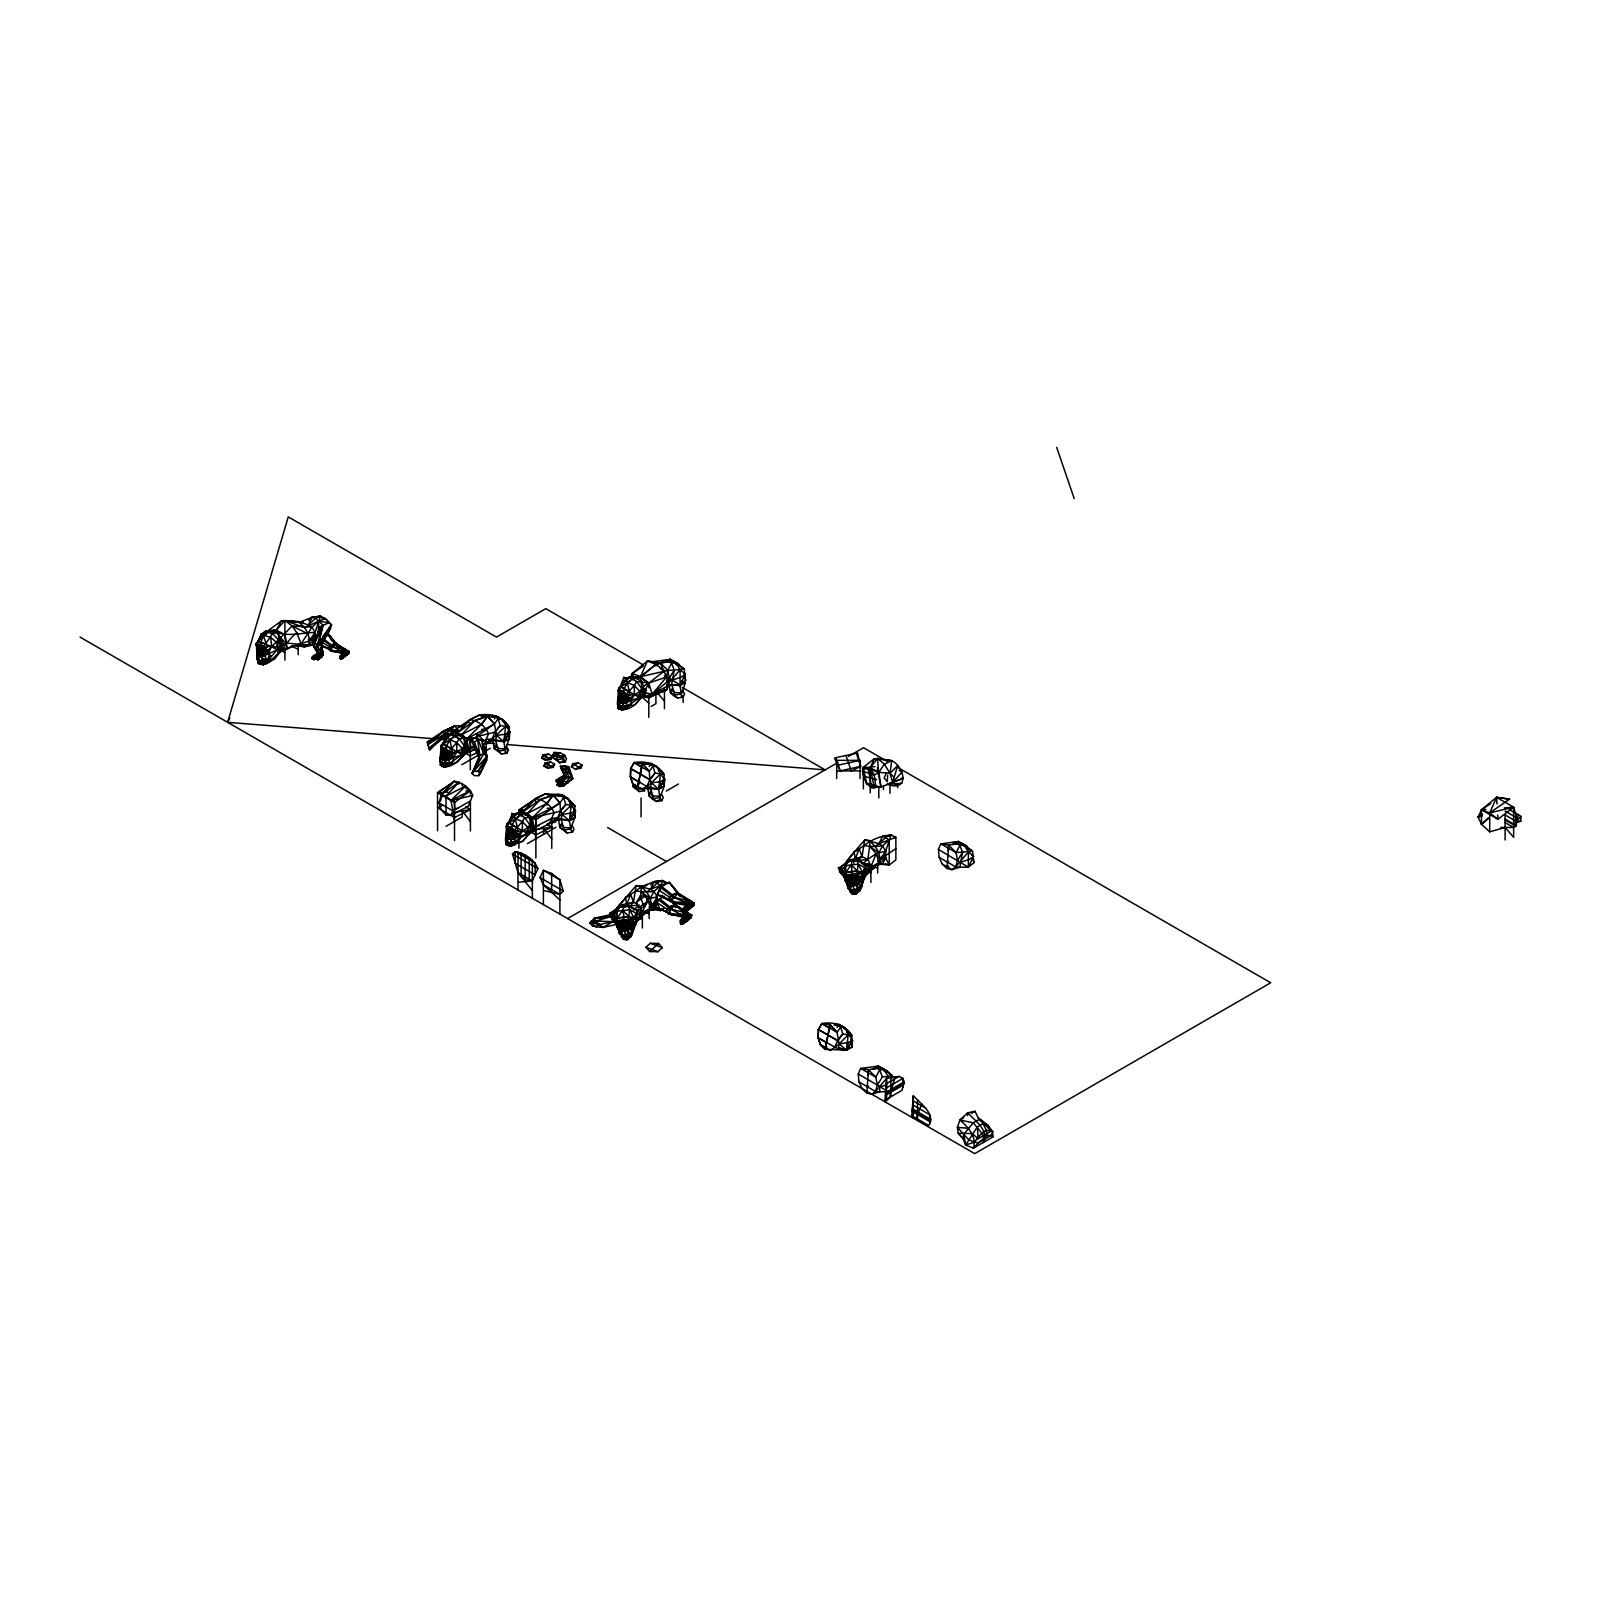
<?xml version="1.0" encoding="UTF-8"?>
<svg xmlns="http://www.w3.org/2000/svg" width="1601" height="1601" viewBox="0 0 1601 1601"><rect width="100%" height="100%" fill="white"/><g stroke="black" fill="none" stroke-linecap="round" stroke-linejoin="round"><path stroke-width="1.5" d="M499.032 717.348L487.565 716.267L481.401 724.432L466.712 738.862L465.331 753.351C459.327 759.995 450.161 770.701 440.395 764.998L440.695 761.676L448.82 766.359L454.484 759.835L467.892 750.949L468.413 747.207L464.73 745.085M525.768 815.289L522.506 812.187L511.94 814.449L506.516 827.397L507.457 834.241L512.44 842.746L533.453 829.898L533.954 826.156L530.271 824.035M567.755 799.419L564.573 796.317L553.125 795.237L546.962 803.382L532.272 817.811L532.132 832.72L535.875 834.881L551.765 827.017L546.962 824.235L557.608 817.971L571.177 805.383L574.779 805.923L574.819 817.671L570.416 829.058L564.272 829.998L559.77 827.417L558.469 819.252M637.738 679.184L655.91 664.355L668.758 661.573M886.053 1091.722L879.649 1091.782L871.805 1094.223L866.821 1093.063L862.058 1088.6L859.017 1081.936L858.216 1073.991L860.698 1068.407L868.482 1069.668L868.102 1075.112M889.335 1098.046L894.959 1077.053L886.574 1078.394L886.574 1100.387M902.944 1087.399L902.944 1078.374L899.042 1076.412L890.816 1077.713L890.816 1096.805L884.913 1101.788L886.574 1078.394M913.29 1117.718L913.29 1095.744C919.995 1103.169 936.005 1113.656 928.74 1125.503L911.749 1115.697M953.175 843.167L958.319 841.506L972.507 851.212L956.017 852.593L940.868 843.847L958.319 841.506L962.701 843.747L972.507 851.212L973.908 862.699L968.365 867.142L959.84 867.222L951.995 869.663L947.012 868.502L942.249 864.04L939.187 857.376L938.386 849.431L940.868 843.847L948.653 845.108L948.272 850.571M984.075 1137.25L984.895 1139.071L983.134 1142.574M978.231 1117.698L987.437 1124.843L992.64 1131.627L992.94 1136.93L973.348 1148.217L965.643 1145.035L963.162 1138.751L958.219 1133.208L957.418 1127.364L959.9 1120.02L967.684 1112.795L980.172 1125.223L984.075 1131.687L984.895 1139.071M348.578 652.147L346.476 650.266L344.575 651.127L340.052 657.531L343.775 652.788L349.158 651.527L348.838 653.348L340.613 659.112L343.034 657.331L341.413 656.37L340.052 657.531L349.158 651.527L336.23 643.522L328.885 634.656L325.003 636.978M672.3 901.143L675.722 905.145L691.712 915.032L687.009 917.093L680.525 923.257L680.465 920.475L682.426 918.274L691.712 915.032L691.312 917.293L687.049 921.175L681.145 924.397L683.287 921.476L682.206 924.337L681.065 923.517L687.049 921.175L688.45 916.472M660.433 889.736L660.433 887.454L669.218 882.211L678.304 893.178L694.294 903.064L689.591 905.125L683.107 911.289L683.027 908.507L687.63 904.605L694.294 903.064L693.893 905.305L683.727 912.43L687.229 905.786L685.128 902.344L673.2 897.1L660.433 887.454L657.15 894.479L674.121 903.024L688.15 905.786M903.224 778.326L887.094 784.21C909.708 792.375 905.025 767.319 891.757 760.635L874.406 758.634L862.539 767.92L863.76 777.165L866.761 783.73L871.745 787.712L881.01 787.012L903.224 778.326L902.003 777.626M572.798 778.606L569.676 773.143L569.095 767.439L565.913 769.14L565.873 776.665L557.628 783.669L559.309 786.471L565.873 776.665L560.37 766.119L564.553 775.644L560.25 779.647L560.33 781.488L556.808 781.928L555.807 780.347L565.133 774.824L556.988 784.89L557.628 783.669L563.412 784.87L572.798 778.606L564.553 775.644L560.37 766.119L565.093 765.718L569.095 767.439L572.798 778.606L563.412 786.231L559.309 786.471L556.988 784.89L560.33 782.449L560.37 777.586M453.343 735.8L453.343 731.137L469.954 719.67L479.319 715.147L487.505 716.267L494.429 723.852L470.314 740.943L469.934 738.121L459.127 738.681L456.845 742.604L456.785 751.529C454.764 758.294 445.578 764.217 440.155 757.513L441.216 745.265L447.7 737.321L451.762 734.439L460.207 735.379L470.314 740.943L470.314 769.641M570.316 803.322L574.779 805.923L567.414 797.958L563.672 797.598L560.01 802.902L551.765 808.005L532.272 817.811L524.668 817.631L522.406 821.553L522.346 830.479C520.305 837.263 511.119 843.167 505.716 836.462L506.777 824.215L517.323 813.388L521.886 813.048L532.272 817.811L560.51 811.167L565.733 804.523L563.672 797.598L557.989 794.296L544.88 794.096L535.514 798.619L518.904 810.106L518.904 814.749M642.141 696.955L648.745 697.536L652.187 694.234L648.745 682.987L636.638 681.526L634.376 685.448L634.316 694.374C632.275 701.158 623.089 707.062 617.686 700.357L618.746 688.11L629.293 677.283L640.5 676.623L648.845 683.047L666.496 677.023L669.338 678.324L667.157 689.351L664.455 691.272L654.909 693.013M440.035 761.716L440.155 757.513L452.162 758.294L452.583 755.152L441.816 748.127L441.276 752.01L454.484 759.835L449.141 763.557L444.678 764.417L440.035 761.716L440.155 757.513L444.898 753.671L444.938 750.289L440.855 747.447L441.216 745.265L453.083 737.921M509.558 832.92L510.499 829.258L506.416 826.396L506.777 824.215L518.644 816.87M621.528 696.815L622.469 693.153L618.386 690.291L618.746 688.11L630.614 680.765M630.854 935.744L625.811 938.206L621.368 936.825L630.854 935.744L627.072 939.647L623.429 939.247L620.988 934.264L630.854 935.744L636.057 921.035L640.64 914.211L640.32 909.808L633.876 909.688L630.314 906.066L619.047 905.466L616.245 910.068L618.126 909.648L619.047 905.466L636.177 885.593L642.982 886.154M846.229 865.941L844.768 864.46L847.589 859.877L864.7 839.985L879.049 843.627L882.551 845.868L885.693 851.132L880.11 859.297L878.869 864.06L889.235 865L895.86 859.917L895.86 837.323L891.117 834.922L885.693 851.132L876.207 853.613L867.842 859.317L847.009 861.798L843.227 874.206L846.429 875.927L856.875 874.746L862.179 882.231L860.357 887.054L853.893 890.436L851.672 875.787L851.712 860.538L857.155 860.638L865.961 864.5L868.863 864.2L869.163 868.603C861.038 875.127 864.16 889.115 855.594 894.058L851.952 893.638L849.891 891.237L840.285 867.422L847.009 861.798L862.038 856.655L867.842 859.317L870.904 866.021L870.904 882.391M313.036 656.87L317.578 659.812L321.561 657.231L321.621 644.122L331.527 625.01L325.283 618.546L323.122 619.227L320.54 616.145L315.117 632.375C301.869 632.875 286.599 637.198 274.111 631.414L268.628 630.234L281.476 620.888L299.247 622.409L312.075 617.286L320.54 616.145L325.283 618.546L331.527 625.01L321.101 642.902L322.842 652.247L320.2 654.289L317.999 652.588L318.119 646.844L321.781 626.892M659.632 900.723L670.619 909.068L688.39 913.471L688.35 915.112L687.069 912.41L675.122 904.625L668.418 907.147L665.916 911.409L668.718 913.891L685.568 917.773M693.573 903.825L690.972 901.503L687.129 904.525L671.279 901.903L673.2 897.1L690.972 901.503L693.553 905.446M303.209 621.968L284.878 620.528L276.313 630.154L268.087 631.735L256.28 643.242L257.281 659.852L261.804 661.293L266.086 659.792L265.406 656.23L261.283 652.968L261.403 647.464L271.67 646.184L281.076 647.965L282.977 644.763L282.737 640.58L278.434 639.219M659.412 771.702L659.392 769.281L653.888 764.818L634.136 762.636L630.674 768.62L630.434 776.965L632.755 783.81L637.258 788.372L658.751 789.133L664.135 786.191L664.095 774.424C657.631 764.017 645.983 760.475 634.176 762.596L630.694 768.52L630.414 776.865L632.815 783.89L637.338 788.412L639.86 781.248M835.022 1023.779L840.705 1027.082L844.447 1027.422L852.492 1040.39L851.892 1047.074L846.469 1050.096L839.104 1043.892L837.043 1032.365L830.159 1024.72L821.873 1023.599L818.411 1029.583L818.171 1037.928L820.492 1044.773L824.995 1049.335L846.469 1050.096L851.852 1047.154L851.812 1035.387C845.348 1025 833.721 1021.458 821.913 1023.559L818.431 1029.503L818.151 1037.828L820.553 1044.853L825.075 1049.375L826.696 1048.255M852.312 876.067L853.053 885.973L856.755 885.173L859.277 883.612L869.163 868.603C864.82 860.958 855.674 859.297 847.589 859.877L846.669 863.92M512.44 842.746L510.239 843.367L505.576 840.685L505.716 836.462L511.159 832.22L512.04 828.538M642.261 687.93L645.923 690.051L645.423 693.793L626.671 706.401L622.209 707.262L617.546 704.58L617.686 700.357L623.129 696.115L624.03 692.433M632.115 678.364L632.255 673.481L647.364 661.053L660.372 662.894L667.817 670.439L666.496 677.023L668.037 685.708L652.187 694.234L642.241 696.775L638.299 699.537M320.8 651.007L322.061 650.686L321.081 647.544C324.783 654.989 312.755 651.867 312.115 658.671L319.66 658.631L320.2 654.289L322.622 651.207L321.081 647.544L321.321 656.51M652.568 661.633L665.916 659.932L671.599 663.214L674.261 670.079L671.539 685.008L667.617 686.229M954.216 842.146L959.9 845.428L962.561 852.312L959.84 867.222L955.717 866.921L939.187 857.376M1514.866 823.114L1520.75 821.273L1520.95 816.45L1514.626 812.327M295.605 645.703L304.71 646.764L311.975 645.243L315.117 639.079L315.117 632.375L311.975 627.112C303.049 621.468 291.762 620.888 281.476 620.888L276.313 630.154L280.695 638.179L281.076 647.965L261.743 656.97L259.222 656.19L256.66 646.784L261.083 634.296L265.466 631.314L272.61 633.576L282.977 644.763C274.832 649.726 271.109 660.332 262.044 663.114L263.204 664.675C279.595 660.533 283.877 641.921 296.905 632.935L292.183 625.951L284.878 620.528L284.918 638.699M854.774 893.658L851.952 893.638L849.891 891.237L854.654 889.396L859.377 890.156L854.334 892.598L851.612 892.257M441.616 746.806L446.379 735.499L451.762 734.439L459.127 738.681L467.892 750.949L465.331 753.351L452.162 758.294L450.581 753.19L446.239 751.049L442.937 756.192L441.896 763.457L442.757 762.716M459.307 730.756L453.343 731.137L464.09 738.561L466.071 743.324L462.289 748.488L461.548 757.093L464.71 753.931L475.277 749.328M553.186 820.953L561.171 819.492L569.436 820.633L574.859 817.611L575.439 810.826L573.858 810.166L574.819 817.671L569.396 820.693L557.608 817.971L551.765 818.391L531.632 828.558L530.271 832.88L522.506 841.326L509.818 846.189L505.936 843.947L506.256 840.625L505.936 843.947L514.361 845.308L520.045 838.784L517.723 837.243L518.144 834.101L511.8 829.998L508.478 835.142L507.437 842.406L508.318 841.666M514.701 842.506L514.601 839.124L510.939 835.362L511.8 829.998L509.999 828.998L515.402 818.731L520.245 814.889L525.768 814.329L529.631 817.511L531.632 822.274L527.83 827.437L527.089 836.042L522.506 841.326L516.663 842.446L510.579 841.426M642.641 679.464L648.745 682.987C643.522 693.433 638.839 705.701 626.331 709.203L621.788 710.084L617.926 707.842L618.226 704.52L617.926 707.842L626.331 709.203L632.015 702.679L629.693 701.158L630.114 698.016L625.951 694.674L623.77 693.893L621.188 697.236L619.407 706.321L620.287 705.561M648.845 687.81L648.745 682.987L643.602 686.169L639.8 691.332L639.059 699.937L634.476 705.22L624.57 705.661M268.668 656.41L270.269 655.489L266.607 663.354L259.422 664.255L262.404 660.052L274.632 659.072L281.076 647.965L278.074 633.656L265.466 631.314L261.703 634.576L255.84 644.923L260.583 650.486M453.523 726.554L443.537 730.957L427.307 742.043L428.968 748.648L454.284 725.673L459.067 731.017C446.819 732.678 438.274 741.763 429.869 749.908L428.968 748.648L443.117 738.181L444.257 730.997L455.525 725.673M887.654 775.204L887.274 781.688L884.112 777.966L886.414 773.043M325.283 618.546L318.659 621.128L311.975 627.112L292.183 625.951L267.967 650.346L260.183 649.226L257.181 645.943L258.722 650.566L271.049 655.63L266.086 659.792M631.995 677.423L632.255 673.481L643.442 666.036M257.281 659.852L256.7 655.389L260.443 649.646L260.142 647.064L255.84 644.923L261.703 634.576L270.609 637.378L276.813 642.621L278.274 652.888L281.556 650.146L315.117 639.079L308.293 645.283L286.639 643.022L281.896 645.003L281.556 650.146L271.089 660.172L263.204 664.675L258.221 663.294L258.301 660.272M637.378 904.025L633.496 902.244L619.047 905.466L619.627 907.267L611.762 913.01L616.845 923.237L619.527 934.043L625.371 936.025L631.835 932.643L633.636 927.84L632.275 922.436L628.352 920.335L629.633 909.768L628.613 906.246L618.466 907.387L609.881 913.27L611.262 917.553L617.686 924.698M852.633 879.77L853.073 876.387L856.875 874.746L858.156 864.16L857.155 860.638L862.038 856.655L864.7 839.985L869.243 840.365M866.821 1093.063L868.482 1069.668L876.868 1068.327M957.058 843.787L948.653 845.108L947.012 868.502L948.653 867.102M618.446 929.561L614.684 919.795L618.466 907.387L630.314 906.066L633.496 902.244L636.177 885.593L650.526 889.215L654.009 891.477L657.15 896.74L657.15 903.444L660.713 910.609L664.015 908.067M913.29 1095.744L911.629 1117.218L917.533 1119.039L917.533 1099.967M967.464 1115.657L967.684 1112.795L975.049 1111.274L978.931 1119.519L992.64 1131.627L991.279 1135.389L978.531 1142.754L973.348 1148.217C977.09 1136.65 967.965 1126.984 959.9 1120.02L963.682 1117.838M665.175 883.592L662.594 880.53L654.109 881.651L641.301 886.774L641.14 891.957L647.685 899.202L650.586 908.427L634.116 922.936L650.586 908.427L657.15 896.74L662.594 880.53L667.317 882.911L650.526 889.215L646.764 892.037L635.777 891.097L625.611 897.501L616.245 910.068L620.928 905.906L621.488 902.524M666.496 684.828L680.065 684.928L685.608 680.485L684.207 668.998L674.261 670.079L669.238 678.264L667.157 689.351L648.845 697.596L640.6 695.594M864.14 876.147L875.147 867.322L875.287 865.521M492.908 740.302L494.229 748.447L498.732 751.049L504.875 750.109L509.258 738.721L509.218 726.974C502.754 716.568 491.127 713.025 479.319 715.147L469.954 719.67L461.588 728.315M638.659 781.688L630.434 776.965L646.924 786.491L658.691 789.213L664.175 786.111L664.755 779.347L663.174 778.666L664.755 779.427L658.691 789.213L659.732 797.558L661.833 800.66L656.39 801.501L652.408 799.199L649.085 795.917L647.765 787.752M482.702 741.403L486.204 739.442L492.067 739.022L503.835 741.743L509.258 738.721L509.898 731.957L501.853 719.009L498.111 718.649L492.428 715.347M622.629 937.826L627.072 939.647L630.834 936.525L625.971 939.347L626.131 934.844M857.175 891.637L855.594 894.058L850.371 891.937L855.594 894.058L859.377 890.916L854.514 893.738L854.654 889.396M634.076 927.119L631.014 936.865L635.597 924.638L637.418 910.088L628.613 906.246L637.418 910.088L640.64 914.211L635.597 924.638L634.536 922.396L640.06 918.194L647.685 899.202L657.15 896.74M862.839 879.149L862.159 886.234L859.557 891.277L864.12 879.049L865.961 864.5L865.18 870.123M311.975 645.243L295.825 645.423L304.71 646.764L308.293 645.283L309.553 640.52L317.979 634.076L318.659 627.392L328.885 622.749L318.659 621.128L304.71 627.672L284.878 620.528M261.263 649.165L261.583 646.124L261.844 647.605M625.571 934.384L629.994 933.883L628.212 930.761L617.506 927.88L614.684 919.795C621.788 915.732 630.954 916.673 638.579 918.334L630.734 929.2L621.048 931.582L617.506 927.88L616.845 923.237L611.262 917.553L611.762 913.01L615.745 918.113M643.542 788.212L644.603 790.714L639.159 791.554L632.895 786.571L633.175 784.09M669.058 684.267L670.379 692.433L673.681 695.715L677.663 698.016L683.107 697.155L684.568 694.034L682.666 690.531L685.408 682.686L682.146 680.785M847.009 861.798L848.17 861.678L847.589 859.877L855.174 859.137L859.237 848.71L862.038 856.655L848.17 861.678L840.285 867.422L839.805 871.945L846.229 879.089M321.381 644.242L322.061 650.686L321.101 642.902L330.807 627.992L321.621 644.122L314.496 643.402L313.316 641.801L313.276 645.643L314.637 644.843L312.855 644.663L316.958 651.987L320.2 654.289L314.416 658.812L312.115 658.671L316.758 657.09L316.758 658.351L314.016 659.612L312.115 658.671L312.735 656.45L315.837 656.21L318.819 653.668L312.855 644.663L319.139 630.314L323.062 625.251L315.597 618.246L312.075 617.286L308.773 620.488M626.671 706.401L626.571 703.019L622.909 699.257L623.77 693.893L618.386 690.291L625.231 680.165L627.372 682.646L634.376 685.448L639.8 691.332L630.114 698.016L621.188 697.236L618.486 691.292L623.85 677.303L627.532 679.424M344.195 653.728L330.566 650.606L328.285 648.605L330.326 645.143L335.75 643.102L348.838 653.348L340.112 658.191C339.372 653.948 345.556 652.868 348.838 653.348L341.473 659.052L340.553 658.391L345.396 656.49L346.516 652.688M669.238 678.264L680.065 684.928L680.105 669.738L675.682 662.554L670.019 659.272L660.773 662.294M682.206 924.337L691.312 917.293L681.145 924.397L683.287 921.476L684.287 923.037L680.765 921.295L691.312 917.293L680.525 923.257L680.465 920.475L687.009 917.093L691.312 917.293L682.206 924.337L683.707 918.494M686.249 911.449L685.868 909.508L683.727 912.43L686.869 911.069L683.347 909.328L694.294 903.064L690.932 903.124L693.893 905.305L683.107 911.289L683.027 908.507L689.591 905.125L693.893 905.305L684.768 912.37L683.627 911.549L689.631 909.208L691.032 904.485M938.386 849.431L968.365 867.142L968.405 851.952L963.982 844.768L959.9 845.428L956.017 852.593L957.538 860.477L955.717 866.921L951.995 869.663L942.249 864.04M625.631 934.023L625.371 936.025L623.79 921.656L624.07 923.997M853.993 889.636L850.751 890.376L848.05 888.455L845.368 877.628L841.526 870.244L845.548 865.601L858.156 864.16L864.8 867.602L860.818 876.848L861.038 880.57L849.591 885.973L849.671 889.295M885.033 1100.127L902.023 1090.321L904.145 1081.836L902.944 1078.374L885.873 1088.24M636.398 917.613L637.418 910.088L635.997 917.793L638.579 918.334M981.593 1120.46L978.931 1119.519L973.228 1122.801L963.742 1134.369L963.162 1138.751L958.219 1133.208L972.207 1133.628L978.171 1138.711L991.539 1130.986L987.437 1124.843L982.994 1123.602L977.35 1126.864L965.643 1145.035L974.309 1142.193L981.733 1133.048L986.396 1130.346L991.539 1130.986M874.066 759.274L877.568 758.414L891.757 760.635L889.996 773.383L892.678 782.469L889.996 783.309L889.996 793.235M640.22 898.421L641.14 891.957L650.326 898.401L651.587 904.885L650.326 909.648L646.764 911.129L654.009 909.628L660.713 910.609L654.589 908.387M266.667 633.796L263.425 635.657L267.127 646.644L265.726 648.625L260.443 649.646L261.683 646.764M259.922 660.212L259.102 660.973L258.862 653.128L261.623 648.965L260.443 649.646L260.783 647.284L255.84 644.923L267.967 650.346L268.188 653.868L256.7 655.389L261.743 656.97L263.905 660.392M820.492 1044.773L830.239 1050.436L834.661 1047.454L837.563 1040.63L842.766 1033.986L840.705 1027.082L837.043 1032.365L830.159 1024.7L828.958 1030.444M464.09 738.561L465.331 753.351L456.785 751.529L450.581 753.19C443.457 755.312 446.159 749.328 440.855 747.447L447.7 737.321L449.841 739.782L456.845 742.604L462.289 748.488L450.601 755.592L446.939 755.492L441.276 752.01L442.897 743.504L461.668 754.571M532.132 832.72L534.254 828.257L532.272 817.811L527.389 813.388L522.506 812.187L535.514 798.619C543.479 799.659 551.284 805.143 554.046 812.828L549.523 823.835L530.271 832.88L527.089 836.042L530.892 832.3L531.632 828.558L530.892 832.3L522.346 830.479L516.142 832.14C509.018 834.261 511.72 828.277 506.416 826.396L513.261 816.27L515.402 818.731L522.406 821.553L527.83 827.437L518.144 834.101L509.218 833.341L507.377 827.077L516.142 832.14L517.723 837.243L530.892 832.3L533.453 829.898L524.668 817.631L517.323 813.388L511.94 814.449L512.14 817.591L511.88 813.408L515.562 815.529M622.469 693.153L622.429 695.735L624.95 695.955L634.316 694.374L642.862 696.195L645.423 693.793L636.638 681.526L629.293 677.283L623.91 678.344L633.856 676.943L641.601 681.426L643.602 686.169L642.862 696.195L639.059 699.937L642.241 696.775L648.745 697.536M621.148 934.884L621.048 931.582L632.515 926.179L633.836 917.633L636.257 913.19L629.633 909.768L617.025 911.209L613.003 915.832L616.845 923.237L614.504 921.075L611.762 913.01M864.12 879.049L867.102 872.745C859.277 871.284 850.351 869.963 843.227 874.206L846.028 882.271L854.394 880.07L861.038 880.57L862.359 872.025L858.156 864.16M624.27 926.118L623.169 906.126L633.496 902.244L630.694 894.299L626.631 904.745L621.348 906.726M444.938 750.289L446.239 751.049L445.378 756.412L449.04 760.175L449.141 763.557M316.758 646.924L323.062 625.251L314.496 643.402L313.896 647.064L317.999 652.588L320.94 652.928L318.119 646.844L313.896 647.064L321.501 644.903M261.804 661.293L262.704 651.827L267.967 650.346M444.678 764.417L446.939 755.492L452.162 758.294M510.239 843.367L512.5 834.461L506.837 830.959L508.658 832.34L508.478 835.142L510.939 835.362L509.218 833.341L509.218 835.862L505.716 836.462L505.576 840.685M622.209 707.262L624.47 698.356L618.807 694.874L618.486 691.292L620.388 691.672L622.169 695.154L630.114 698.016M446.319 734.459L446.379 735.499L456.345 734.099L469.954 719.67C477.939 720.71 485.723 726.194 488.505 733.878L483.962 744.885L492.067 739.022L494.969 732.197L500.172 725.553L498.111 718.649L494.449 723.952L496.55 735.419L495.61 740.523L498.732 751.049L501.533 754.031L506.957 753.19L508.418 750.048L506.516 746.546L504.875 750.109L506.957 753.19L504.975 752.05M622.209 935.965L621.428 926.399L616.265 924.257L617.786 922.776L629.873 921.396L633.836 917.633L636.057 921.035M630.674 768.62L649.846 779.587L651.427 782.869L650.486 787.992L653.588 798.519L656.39 801.501L659.832 799.499L661.833 800.66L663.294 797.518L661.373 794.016L664.135 786.191L663.635 782.449M850.751 890.376L849.971 880.79L844.788 878.669L846.329 877.168L858.416 875.787L860.818 876.848L855.594 880.15L858.536 888.275M839.164 1043.832L837.563 1040.55L842.766 1033.926L848.21 1034.846L846.429 1050.176L839.604 1048.135L846.429 1050.176L852.492 1040.31L850.911 1039.709L851.892 1047.074L850.891 1039.689L852.492 1040.31L846.429 1050.176L838.204 1048.955L839.104 1043.892L848.21 1034.846L851.812 1035.387L844.447 1027.422M322.842 654.769L322.842 652.247L320.84 651.567L321.501 650.166L323.222 654.629L318.439 657.511L317.578 659.812L320.2 654.289L320.2 656.77M865.961 864.5L864.52 872.185L867.102 872.745M637.338 788.392L641.701 766.979L634.136 762.636M838.204 1048.955L818.151 1037.828L826.396 1042.651L824.995 1049.335L829.438 1027.942L821.873 1023.599M257.381 648.425L261.283 652.968L258.541 652.107L260.142 647.064M650.326 904.025L657.15 903.444L654.009 909.628L650.326 909.648L649.145 906.726M637.278 788.352L642.441 763.737L650.146 764.457L649.326 766.499M825.135 1049.295L830.159 1024.72M342.354 656.75L340.613 659.112L348.838 653.348L340.052 657.531M686.289 906.526L684.768 912.37L693.893 905.305L683.347 909.328L690.972 901.503M440.695 761.676L440.395 764.998L444.278 767.219L447.68 766.219L441.656 766.499L445.018 762.456L447.58 765.658L456.945 762.376L464.71 753.931M512.8 844.387L510.579 845.668L510.579 844.247L507.217 845.448L507.457 844.387C509.298 839.725 517.003 846.509 509.818 846.189L505.936 843.947M617.926 707.842L621.788 710.084L622.549 708.162L619.187 709.343L622.549 705.321M342.694 654.329L341.473 659.052L342.714 656.97M447.58 765.658L444.278 767.219L440.395 764.998L445.018 766.719M516.663 842.446L509.818 846.189L508.798 844.528L507.217 845.448M628.653 706.341L621.788 710.084L620.768 708.422L619.187 709.343M686.309 909.788L686.529 909.648M629.633 909.768L633.836 917.633L632.275 922.436L617.506 927.88L617.025 911.209M853.053 885.973L849.591 885.973L846.028 882.271L845.548 865.601M318.659 627.392L319.139 630.314L314.496 643.402L318.519 644.362L323.062 625.251M557.989 794.296L561.751 794.656L567.414 797.958L571.177 805.383L569.436 820.633L575.439 810.826L571.237 813.088L562.071 814.409L561.171 819.492L564.272 829.998L567.074 832.98L572.518 832.14L573.979 829.018L572.057 825.516L570.416 829.058L572.518 832.14M656.73 766.459L660.493 773.883L658.751 789.133L651.387 782.909L649.826 779.667L649.306 771.402L652.968 766.119L656.73 766.459L664.095 774.424L655.029 773.023L649.826 779.667L646.924 786.491L642.501 789.473L632.755 783.81M846.469 1050.096L848.29 1042.471M348.838 653.348L343.034 657.331L340.313 656.59L349.158 651.527L344.575 651.127L336.23 643.522L332.107 646.704L330.566 650.606L342.194 652.988L345.416 649.406L332.107 646.704L321.781 638.899M687.289 900.122L679.685 894.859L689.651 900.442L687.75 900.743L687.99 902.164L688.69 900.603M685.028 915.732L683.927 913.07L687.069 912.41L682.546 914.331L683.087 916.833L679.404 914.711M685.568 913.451L686.709 913.31L684.147 912.89L675.722 905.145L670.619 909.068L668.718 913.891L682.206 915.572L684.648 917.753L682.206 915.572L671.539 915.012L669.618 913.31M450.782 815.349L452.903 810.886L450.922 800.46L446.039 796.017L441.156 794.816L458.967 782.189L458.967 784.03L454.164 781.268L441.156 794.816L439.174 802.962L441.296 809.866L446.039 815.069L450.782 815.349L468.152 806.484L472.695 795.457C469.914 787.772 462.129 782.309 454.164 781.268L437.553 792.735L437.553 830.799M571.237 813.088L569.396 820.693L570.556 827.817L564.533 827.517L560.05 824.915M624.55 921.996L625.851 925.658L632.515 926.179L629.873 921.396L623.93 924.497L622.749 922.196L615.845 920.575L622.529 910.249L631.214 918.834L624.55 921.996L623.93 924.497L617.786 922.776L615.144 920.155M660.553 781.608L658.691 789.213L664.755 779.347L660.553 781.608L651.387 782.909L646.924 786.491M1500.837 827.437L1513.645 827.537L1516.367 825.616L1516.747 817.811L1513.645 807.184L1496.575 797.318L1481.465 809.746L1478.123 817.05L1481.465 824.275L1489.71 831.84L1505.1 827.477L1513.645 837.263L1513.645 807.184L1504.28 807.925M342.654 658.311L343.895 653.828M684.768 912.37L687.79 905.886M683.667 923.417L685.208 917.873M317.498 636.798L319.139 630.314L317.979 634.076M322.842 652.247L321.561 657.231L316.938 659.052L323.222 654.629L321.021 653.588M617.546 704.58L617.686 700.357L629.693 701.158L642.862 696.195L640.5 676.623L647.364 661.053L660.372 662.894L666.496 677.023L652.187 694.234L643.602 692.453L642.481 694.254L639.019 694.894L642.521 689.09L645.923 690.051L642.241 688.17M341.293 657.591L344.575 651.127L330.566 650.606L332.107 649.706L332.848 651.507L341.473 651.967L345.596 654.689M684.568 910.569L685.008 906.286L686.929 908.167M681.986 922.536L682.987 918.814L688.39 913.471M494.469 719.029L495.269 717.008L487.565 716.267L481.401 724.432L460.207 735.379L454.704 735.94L449.841 739.782L452.363 751.69L448.44 751.81L440.855 747.447L444.638 752.29L442.937 756.192L445.378 756.412L440.975 748.447L452.583 755.152M514.341 820.933L515.402 818.731L517.924 830.639L513.981 830.779L506.416 826.396L510.199 831.259L508.658 832.34M620.388 691.672L620.908 693.693L618.386 690.291L628.112 696.035L629.693 701.158L624.47 698.356L629.693 701.158M877.108 760.115L877.568 758.414L884.372 764.137L889.996 773.383L894.199 777.286M343.274 654.089L342.534 656.85L341.413 656.37L344.575 651.127M623.249 695.274L623.73 693.513M687.029 906.226L686.029 909.848L684.708 909.048L683.027 910.469M684.448 918.194L683.467 921.816L682.126 921.015L680.445 922.456M871.805 1094.223L875.527 1091.482L877.348 1085.038L882.371 1076.853L879.709 1069.968L874.026 1066.686L860.698 1068.407L875.827 1077.153L877.348 1085.038L886.093 1090.521M1520.75 821.273L1516.627 820.973L1518.448 814.529M272.61 633.576L263.204 647.244L259.382 646.524L263.425 635.657L262.664 637.978M434.291 738.761L227.622 722.311L288.26 516.903L496.49 637.098L545.801 608.64L643.222 664.895M622.689 912.63L622.529 910.249M623.129 917.413L623.529 920.115M624.15 923.777L623.65 922.096M624.23 924.938L624.51 931.582M619.527 934.043L619.307 930.501L624.25 927.459M625.811 938.206L625.951 936.825M623.089 937.866L623.429 939.247L626.091 938.926M626.932 937.506L627.072 939.647L628.653 937.225M627.952 936.665L627.072 939.647L623.429 939.247L628.773 938.626L625.971 939.347M852.332 860.337L851.932 861.678L851.712 860.538M851.212 867.022L851.052 864.66L844.367 874.987L846.329 877.168L851.652 878.769L860.818 876.848M851.652 871.825L851.832 873.426M851.572 874.266L851.932 873.085M864.6 875.447L862.359 872.025L852.452 878.909L851.292 876.588L846.429 875.927L851.672 875.787L852.052 874.526M850.851 876.988L846.329 877.168L852.673 878.189M848.05 888.455L847.85 884.913L852.773 881.851M854.334 892.598L854.474 891.217M854.514 893.738L857.295 893.038L851.952 893.638L855.594 894.058L855.995 892.698M480.1 770.922L478.699 775.644L474.516 775.685L472.055 773.523L479.92 755.312L476.698 733.838L483.562 740.402L469.894 737.26L470.674 747.747L476.378 748.227M320.06 658.031L317.578 659.812L318.439 657.511L320.06 658.031L322.622 651.207L321.501 650.166M446.099 752.21L444.898 752.89L446.299 750.269M511.64 831.159L510.459 831.84L511.139 829.618L509.999 828.998L512.04 827.817M623.61 695.054L622.429 695.735L623.109 693.533L621.968 692.893L627.372 682.646L632.215 678.804L637.738 678.224M258.922 661.053L258.221 663.294L263.204 664.675L265.266 663.054L262.404 660.052M444.898 752.89L445.598 750.669L444.438 750.048L449.841 739.782L448.78 741.963M510.459 831.84L511.159 829.638M622.429 695.735L623.129 693.533M440.435 801.02L442.556 794.716M261.603 638.219L261.243 633.816M259.222 656.19L260.142 653.548L262.204 654.189M260.923 651.327L261.784 648.865M863.079 876.788L868.603 872.585L876.207 853.613L869.663 846.349L864.3 845.488L854.154 851.912L844.768 864.46L847.89 861.698M472.055 773.523L479.92 755.312L474.356 742.384L469.894 737.26L479.5 759.174L472.055 773.523L475.157 770.101M916.052 1118.579L921.676 1104.09M619.627 702.239L621.188 697.236L622.909 699.257L620.448 699.057L622.169 695.154L619.347 690.972M837.063 1027.462L837.863 1025.42L834.061 1025.06L841.626 1025.781L844.788 1028.883M342.534 657.711L345.636 655.369M557.608 817.971L560.51 811.167L560.01 802.902L553.125 795.237L544.88 794.096M456.845 742.604L448.44 751.81L444.438 750.048L446.499 748.868M522.406 821.553L513.981 830.779L509.999 828.998M624.03 691.712L621.968 692.893L625.951 694.674L634.376 685.448M619.087 693.233L620.388 695.995L619.427 698.136L624.41 706.641M260.443 649.646L261.403 647.464M259.882 654.269L259.342 651.207L268.188 653.868L271.67 646.184L270.609 637.378M518.004 882.311L532.353 880.87L537.896 868.643C534.274 859.457 524.788 853.233 515.262 851.632L512.46 853.953L518.004 872.585L532.353 890.596M870.224 792.895L870.224 767.86L874.406 758.634M260.403 637.458L261.703 634.576M630.594 677.123L632.255 673.481L640.5 676.623L640.6 678.284M559.89 899.962L543.399 884.853L540.057 877.608L543.399 870.304L551.645 873.466L559.89 879.81L563.232 890.997L559.89 894.359L543.399 890.456M491.207 740.122L489.746 743.244L484.303 744.105M495.87 744.905L494.229 748.447L501.533 754.031M541.498 758.013L542.959 754.872L548.403 754.031L552.385 756.332L550.924 759.474L545.481 760.315L541.498 758.013L548.403 754.031M543.74 765.938L545.181 762.816L550.624 761.976L554.606 764.257L553.145 767.399L547.702 768.24L543.74 765.938L550.624 761.976M564.633 755.312L563.112 757.633L557.108 757.333L564.633 755.312L562.992 758.874L556.848 759.815L552.345 757.213L554.126 752.43L560.13 752.73L564.633 755.312L566.534 758.814L565.073 761.956L559.65 762.796L552.345 757.213L554.126 752.43L563.112 757.633L565.073 761.956L563.092 760.815L559.65 762.796L556.848 759.815L557.108 757.333L552.605 754.731L560.13 752.73L556.027 753.351M571.337 766.819L572.778 763.677L578.221 762.836L582.204 765.138L580.743 768.28L575.319 769.12L571.337 766.819L578.221 762.836M556.748 819.072L555.287 822.214L549.863 823.054M561.431 823.855L559.77 827.417L567.074 832.98M672.02 688.87L670.379 692.433L677.663 698.016M480.38 773.423L486.724 759.995L487.144 756.132L481.841 740.883L483.742 753.791L473.756 771.322L477.919 771.262L480.38 773.423L478.699 775.644L486.724 759.995L477.919 771.262L487.144 756.132L484.042 749.668M864.3 845.488C871.444 839.624 880.71 835.682 890.016 835.562L891.117 834.922L882.651 836.042L879.049 843.627L875.287 846.449L869.663 846.349L867.842 859.317L862.399 864.1L858.856 860.457M680.065 684.928L685.308 674.081L680.105 669.738L667.417 684.708M968.365 867.142L973.608 856.295L968.405 851.952L955.717 866.921M341.473 659.052L344.035 655.289L341.653 654.149L343.214 655.65M683.107 911.289L684.708 909.048L686.709 910.229L687.95 907.707L685.548 906.846M680.525 923.257L682.126 921.015L684.127 922.196L685.368 919.694L682.426 918.274L680.465 920.475M610.521 914.691L594.371 918.174L589.808 922.896L592.43 925.838L595.612 921.095L610.982 916.552L612.923 917.913M627.732 933.123L631.835 932.643L630.734 929.2L626.191 927.239L622.289 927.679L622.749 922.196M227.622 722.311L229.864 717.908M885.693 851.132L885.693 857.856L882.551 864.02L877.708 865.02M314.416 658.812L312.395 657.13L315.597 654.869L316.758 658.351L314.016 659.612L318.579 652.528L321.321 654.169M298.186 654.749L298.186 644.463L301.108 643.882L311.975 627.112M650.827 884.853L654.109 881.651L660.713 885.493L654.009 891.477L650.326 898.401L646.764 892.037L641.301 886.774L635.777 891.097M893.698 837.983L895.86 837.323L889.235 839.885L882.551 845.868L878.869 852.813L880.11 859.297L878.869 864.06L885.693 857.856L889.235 865L885.153 863.539M340.112 658.191L343.374 652.708L341.753 650.947L332.107 646.704L331.467 648.285L320.7 641.221M685.508 907.547L687.129 904.525L685.608 907.007L687.63 904.605L689.591 905.125M648.845 697.596L667.157 689.351L652.187 694.234L667.537 681.526L669.338 678.324L667.717 670.379L671.599 663.214L675.682 662.554L684.207 668.998L681.246 667.277M314.016 659.612L318.819 653.668L313.596 644.242M668.478 899.442L670.999 895.159L677.703 892.658L680.185 896.76M636.538 902.143L640.14 896.12L645.783 895.699L647.845 901.323L644.242 907.347L638.579 907.747L636.538 902.143L645.783 895.699M957.538 860.477L962.561 852.312M562.111 814.369L560.53 811.067L565.713 804.442L571.177 805.383L575.439 810.927L569.396 820.693L562.071 814.409L560.51 811.167M620.468 924.437L617.786 922.776L620.468 924.437L627.912 923.577L629.873 921.396L627.912 923.577L616.265 924.257M857.536 876.227L856.455 877.988L858.416 875.787L857.856 877.168L854.414 877.568M556.808 781.928L559.429 779.787L559.089 778.326L560.25 779.647L555.807 780.347L556.808 781.928L559.089 778.326L564.553 775.644M315.597 656.03L315.597 654.869L323.222 654.629L321.561 657.231L317.999 658.431L316.618 657.391L316.618 658.571M878.829 776.385L877.568 758.414L870.224 767.86L874.306 787.732L866.761 783.73L862.419 771.042L865.1 766.979L878.829 772.282L889.996 773.383L897.661 765.558L892.678 782.469L902.023 772.002L899.122 770.341M318.519 644.362L330.807 625.311M685.608 907.007L688.63 902.564L694.294 903.064M684.047 917.493L686.049 914.531L691.712 915.032L680.765 921.295L682.987 918.814M862.419 771.042L874.266 775.004L878.829 772.282L884.372 764.137L891.757 760.635M315.117 632.375L309.553 640.52L308.293 639.66M843.687 874.566L845.368 877.628L839.805 871.945L838.404 867.682L840.285 867.422L843.027 875.487L845.368 877.628L846.028 882.271L856.755 885.173L857.155 889.636M615.144 911.009L620.928 903.785L620.928 905.906L612.843 914.191L620.087 904.225L614.884 911.269M593.11 924.878L596.433 926.859L603.097 927.419L616.845 924.337L613.003 921.616L597.793 924.938L596.433 926.859L592.43 925.838M525.768 814.329L546.962 803.382L553.065 795.197L560.83 795.957M559.75 784.93L563.412 786.231L571.517 774.924L569.676 773.143L567.895 766.099M830.058 1024.74L821.913 1023.559L837.043 1032.365M260.483 664.195L262.944 663.154L263.204 664.675M317.218 644.062L320.08 640.24M322.942 636.438L331.527 625.01M684.147 912.89L686.049 914.531L684.548 916.492L670.619 909.068L669.838 911.029L656.53 902.284M342.394 657.231L341.413 656.37L343.374 652.708M612.843 914.191L620.928 903.785M476.898 736.54L494.969 732.197L500.172 725.493L509.218 726.974L501.853 719.009M649.846 779.587L655.029 772.963M281.896 645.003L276.833 646.764L279.194 640L282.737 640.58L279.234 639.74M264.285 650.006L265.726 648.625L257.181 645.943L259.042 648.365L264.285 650.006L265.726 648.625L268.188 653.868M567.374 769.441L565.093 765.718L561.171 768.32L561.891 770.321L566.094 770.942L569.095 767.439M473.756 771.322L487.144 756.132L483.742 753.791L478.039 739.382L474.356 742.384L474.476 746.887L479.92 755.312L483.742 753.791M864.44 875.907L879.129 862.819L876.207 853.613L880.11 859.297L885.693 857.856M340.313 656.59L343.775 652.788L345.356 653.208M446.039 815.069L446.039 796.017L458.967 782.189M527.389 813.388L540.317 799.559L553.065 795.197L559.97 802.821L535.875 819.892L535.875 857.976M257.341 653.688L258.842 650.586M478.259 751.99L470.314 755.932L466.571 753.771L468.693 749.308L466.712 738.862L461.828 734.439L456.945 733.218L458.526 731.557L453.343 731.137M325.663 635.257L328.885 631.875M859.017 1081.936L875.527 1091.482L888.215 1076.492L892.337 1075.772L887.194 1070.989L878.128 1066.046L874.026 1066.686M1516.627 820.973L1520.95 816.45M441.156 794.816L454.164 781.268M535.514 798.619L522.506 812.187L540.317 799.559L553.125 795.237L544.82 794.136L535.514 798.619L535.514 802.121M992.94 1136.93L991.279 1135.389L987.097 1135.509L978.531 1142.754L974.309 1142.193L968.705 1139.732L957.418 1127.364L968.105 1128.245M492.067 739.022L505.616 726.434L503.835 741.743L504.995 748.868L498.992 748.568L494.489 745.966M651.387 782.909L660.493 773.883L664.755 779.427M472.695 795.457L450.922 800.46L465.591 786.031L465.591 787.872L470.414 790.654L470.414 794.136M622.289 927.679L623.89 926.118L626.191 927.239L625.851 925.658M851.292 876.588L850.831 882.071L859.077 878.329L854.934 878.809M1481.405 813.848L1478.123 817.05L1482.606 815.79M1490.791 803.542L1481.465 809.746L1481.465 824.275L1488.55 817.611M647.685 899.202L651.587 904.885L664.015 896.14M317.578 659.812L323.222 654.629M650.326 909.648L657.15 903.444M645.843 947.292L650.286 943.269L658.551 943.469L662.374 947.712L657.931 951.734L649.666 951.534L645.843 947.292L657.931 951.734M649.666 951.534L658.551 943.469M344.675 651.027L346.476 650.266L341.753 650.947L343.455 653.728L342.194 652.988L343.475 651.967M689.651 900.442L685.128 902.344L687.229 905.786L684.788 903.584L674.121 903.024L660.433 895.9M633.876 909.688L639.299 904.905M458.987 726.214L463.63 726.274L454.284 725.673L451.882 729.416L427.687 744.725L443.537 730.957L447.86 730.336M315.117 635.717L309.553 640.52L308.293 634.036L304.71 627.672L299.247 622.409M651.587 904.885L657.15 900.102M885.693 854.494L880.11 859.297L895.86 848.63M645.243 886.334L647.384 884.512M427.687 744.725L444.257 730.997L453.263 726.734M1481.946 813.888L1478.123 817.05L1482.366 814.449M850.911 887.514L849.511 888.675L851.152 892.217M660.473 662.954L655.91 664.355L640.6 676.683L667.817 670.439M689.931 907.827L689.631 909.208M687.349 919.795L687.049 921.175M834.661 1047.454L839.104 1043.892L848.29 1042.571L852.492 1040.31M1481.465 824.275L1488.93 818.311M687.269 903.604L685.128 904.085M428.968 748.648L442.396 738.141L438.714 740.723M648.845 683.047L664.455 670.919L655.91 664.355L647.364 661.053M659.112 890.316L672.42 899.062L678.304 893.178L688.63 902.564L671.279 901.903L673.2 900.803L674.121 903.024M465.811 790.934L470.414 790.654L454.524 802.541L454.524 840.605M557.628 783.669L568.955 776.925L566.094 770.942L561.471 768.42L565.913 769.14M456.945 733.218L474.757 720.61L487.505 716.247L494.449 723.952L466.712 738.862M444.638 752.29L441.816 748.127L443.377 750.849L448.8 753.971L450.581 753.19L448.8 753.971L441.576 750.369L442.857 753.13L441.896 755.292L446.879 763.777M626.311 696.815L628.112 696.035L626.311 696.815L621.668 694.054M508.418 827.777L508.938 829.798L507.377 827.077L514.341 832.92L516.142 832.14L514.341 832.92L507.117 829.338L508.418 832.1L506.316 834.341L506.016 839.024M638.819 914.091L650.586 908.427L649.145 909.348L649.145 918.674M865.581 869.743L879.129 862.819L877.668 861.138M526.329 835.622L530.271 832.88M638.579 907.747L647.845 901.323M1485.988 809.386L1481.465 809.746L1489.71 812.888L1513.645 807.184L1497.936 819.252L1489.71 812.888L1496.575 797.318L1509.563 799.159L1489.71 812.888L1489.71 831.84M686.709 910.229L693.893 905.305M636.337 920.695L642.361 918.334M862.999 876.367L868.603 872.585L870.904 872.725M459.487 727.154L467.672 721.851L469.954 723.172M451.862 783.429L437.553 792.735L454.524 802.541L454.124 799.72M533.213 800.8L518.904 810.106L525.768 814.048M344.055 650.807L344.635 649.526M874.046 866.041L879.129 862.819M284.918 652.668L280.375 650.046L287.099 649.306L293.343 645.443M445.398 738.741L447.7 737.321M622.929 681.586L625.231 680.165M510.959 817.691L513.261 816.27M629.713 895.119L625.611 897.501L626.631 904.745M603.097 927.419L613.003 921.616L610.982 916.552L594.371 918.174L595.612 921.095L603.097 927.419L594.471 922.956M858.256 849.511L854.154 851.912L855.174 859.137M340.052 655.93L342.154 654.709M332.107 646.704L336.67 644.062M336.73 645.263L343.114 648.885M456.885 735.72L454.704 736.98L454.704 735.94M446.999 746.386L445.118 748.648M445.678 753.23L445.598 750.669M442.957 756.172L443.977 755.592M443.877 756.793L442.096 759.394M440.515 763.677L441.896 765.438L443.257 764.157M461.828 764.738L478.079 755.352M484.182 751.83L490.266 748.327M634.416 678.564L632.215 679.845L632.215 678.804M626.311 684.828L627.372 682.646L629.893 694.554L625.951 694.674M624.51 689.231L622.649 691.492M620.488 699.037L622.209 698.036M618.046 706.521L619.427 708.302L620.768 707.002M624.77 708.282L622.549 709.563L625.11 708.503L621.428 706.381M543.499 759.174L546.942 757.173M545.481 760.315L552.385 756.332M545.721 767.099L549.163 765.098M651.107 706.481L655.91 703.72L655.91 691.212M446.039 826.316L462.289 816.95L462.289 810.947L470.414 821.633M547.702 768.24L554.606 764.257M575.319 769.12L582.204 765.138M521.005 815.509L522.446 814.669M512.54 825.336L510.679 827.597M508.518 835.142L510.239 834.141M507.657 838.344L508.318 836.402L517.723 837.243L512.5 834.461L517.723 837.243M506.076 842.626L507.457 844.387L508.798 843.107M527.389 843.687L555.827 827.277M666.296 791.054L678.484 784.01M567.575 918.574L837.903 762.496M848.57 756.332L863.519 747.707L887.354 761.456M868.663 771.282L870.684 770.101L862.539 767.92L864.26 776.345L876.688 779.687M670.619 909.068L671.539 908.367L659.432 898.481M675.722 906.126L676.262 907.327M947.452 862.159L948.653 861.458M947.112 866.861L948.653 865.961M867.262 1086.699L868.482 1086.018M886.174 1083.837L899.042 1076.412M885.553 1092.582L904.145 1081.836M885.453 1094.023L903.965 1083.357M885.353 1095.424L903.765 1084.798M971.267 1113.475L975.049 1111.274M270.489 631.615L268.288 632.875L268.087 631.735M270.429 633.536L274.111 631.414M261.523 642.681L258.161 641.941M259.862 645.043L261.804 643.942M259.522 646.444L261.443 645.343M258.902 653.108L259.922 652.528M260.042 653.848L258.922 654.489L261.743 656.97M258.562 656.57L260.122 655.67M262.544 659.912L264.505 658.791L268.388 660.012M258.121 661.893L259.502 663.134L260.743 661.813M259.422 664.255L261.023 663.354M627.912 923.577L632.275 922.436M448.42 735.179L451.942 733.178L444.057 734.619M473.836 746.406L461.488 752.03L464.99 746.246L468.413 747.207L464.73 745.306M452.903 810.886L470.414 801.02L470.414 831.019M683.107 702.479L683.107 697.155L681.005 694.074L682.666 690.531L681.005 694.074L674.862 695.014L671.76 684.508L679.985 685.708L685.408 682.686M494.969 732.197L496.51 735.459L503.835 741.743L509.898 731.957L508.297 731.217L509.298 738.661L503.875 741.663L495.65 740.483L487.625 742.003M448.12 735.159L451.942 733.178M446.039 796.017L465.591 786.031M450.922 800.46L470.414 790.654M468.152 806.484L465.591 806.884L470.414 809.646L454.524 817.511L437.553 807.705L441.696 805.843M438.234 736.66L427.307 742.043L428.187 743.284M851.412 770.882L860.658 766.399L857.596 752.93L834.561 757.973L840.145 770.882L860.658 766.399L856.355 753.291M312.595 657.791L315.837 656.21L315.837 657.491M560.25 779.647L556.728 781.308L560.33 781.488M336.21 644.643L330.807 639.579L328.885 634.656L328.885 635.857M458.026 808.005L454.864 809.346L454.084 798.859M539.377 825.356L536.235 826.716L535.454 816.21M891.117 834.922L886.174 837.003L879.049 843.627L889.235 839.885L889.235 865M314.376 656.31L312.395 657.13L315.377 658.972M617.506 927.88L627.072 925.758L632.515 926.179M846.028 882.271L852.432 880.07M315.997 655.65L317.538 655.009M624.05 928.1L626.191 927.239M852.593 882.491L854.734 881.631L859.277 883.612L860.357 887.054M595.652 920.635L589.808 922.896L594.411 923.297M621.368 936.825L631.975 933.023L628.312 933.423M638.019 786.551L632.815 783.89M865.1 766.979L862.539 767.92L874.947 766.619M640.26 774.104L642.381 763.697L649.286 771.322M637.958 786.511L637.398 789.173L639.159 791.554M826.937 1047.074L825.356 1047.594L820.553 1044.853M280.375 650.046L286.859 647.745M856.595 888.735L860.517 887.414M666.596 660.392L670.019 659.272L679.084 664.235M647.204 764.417L651.067 763.177L654.729 766.559M834.942 1025.38L838.804 1024.14L847.129 1030.244L847.149 1032.665M874.706 1067.167L878.128 1066.046L882.531 1068.307L883.632 1070.749M261.083 634.296L265.806 632.795M271.089 660.172L274.632 659.072M671.74 680.185L681.025 677.303L685.308 674.081L683.947 672.98M960.04 862.399L969.325 859.537L973.608 856.295L972.247 855.194M886.834 1084.798L879.85 1086.939L879.649 1091.782L875.527 1091.482M321.361 651.587L322.622 651.207L320.84 651.567M554.847 756.032L558.609 755.032M316.958 651.987L318.199 651.667M597.793 924.938L595.172 921.996L597.253 921.476M470.674 747.747L474.476 746.887M875.847 786.771L871.745 787.712L868.042 767.96L878.829 772.282L881.01 787.012L875.847 786.771L874.266 775.004L870.964 768.92M343.214 649.266L337.751 646.444L336.23 643.522L329.506 646.544M332.107 651.207L330.326 649.646L332.848 651.507M678.424 893.458L670.999 895.159L669.978 896.9M673.301 906.026L668.418 907.147L667.397 908.888M675.842 906.946L676.943 906.686L672.98 901.803M659.432 691.412L666.496 689.811M837.163 765.358L860.037 760.355L860.037 778.506M342.954 651.567L342.874 649.946L345.116 650.126L341.753 648.765M686.629 903.104L687.81 902.844L686.509 901.103L689.291 901.343M684.047 915.072L685.248 914.831L683.727 913.27M851.672 875.787L859.737 873.245L851.052 864.66M863.74 865.12L868.863 864.2L864.5 864.7M856.915 871.224L846.389 872.425M591.169 920.975L595.452 920.255M628.393 916.813L617.846 918.013M469.954 750.669L476.057 749.688M456.185 811.927L470.414 809.646M537.536 829.298L551.765 827.017M664.615 662.214L672.84 660.913L676.743 662.874L677.523 665.135L676.342 664.455M952.895 844.447L961.14 843.127L965.043 845.088M872.725 1068.988L880.97 1067.687L884.853 1069.648L885.633 1071.91L884.452 1071.209M641.501 788.533L637.398 789.173L632.895 786.571M496.51 735.459L505.696 734.139L509.898 731.957L508.297 731.277L509.258 738.721M341.753 652.347L343.755 652.087M630.314 906.066L637.058 905.185M864.26 869.163L869.163 868.603M846.409 874.846L856.755 873.686M844.788 878.669L850.952 877.968M850.311 878.369L854.834 877.868M850.771 879.269L846.629 879.75L854.734 881.631L853.073 876.387M850.831 882.071L854.734 881.631M614.224 912.77L609.881 913.27L613.403 913.09M849.591 885.973L856.755 885.173M611.262 917.553L616.165 916.993M635.737 914.751L640.64 914.211M849.891 891.237L859.377 890.156M617.886 920.455L628.212 919.274M625.651 922.196L629.333 922.776L618.967 922.956M621.788 923.977L626.311 923.457M626.391 924.397L630.554 923.937L627.072 925.758L628.633 935.244M621.548 928.8L627.392 928.12M621.048 931.582L628.212 930.761M618.466 907.387L619.627 907.267M875.287 846.449L878.869 852.813L869.663 846.349L869.823 841.185L875.287 846.449L882.551 845.868M646.764 892.037L654.009 891.477M313.796 642.461L315.057 642.361M321.481 643.762L321.101 642.902M481.621 729.356L486.204 729.055M447.84 792.075L437.553 792.735L442.737 793.135M887.094 784.21L902.023 783.269M524.868 809.726L518.904 810.106L524.087 810.506M547.162 808.305L551.765 808.005M882.371 1076.853L888.215 1076.492L883.792 1069.328L879.709 1069.968L875.827 1077.153L868.482 1069.668M594.371 918.174L601.816 917.753M838.404 867.682L841.946 867.482M667.717 670.379L674.261 670.079M261.383 651.387L266.166 651.207M349.158 651.527L346.436 651.587L348.558 653.468M265.466 631.314L276.313 630.154L284.918 634.596L287.099 649.306L284.918 648.725M259.502 663.134L262.044 663.114M860.037 760.355L836.683 760.355L836.683 778.506M836.683 770.882L860.037 770.882M660.172 691.232L664.455 691.272M448.8 753.971L450.141 753.03M514.341 832.92L518.144 834.101M668.718 913.891L686.049 914.531M595.612 921.095L613.003 921.616M855.594 880.15L861.038 880.57M316.618 657.391L318.439 657.511M882.531 1068.307L878.949 1068.047L878.128 1066.046M439.274 739.162L446.739 739.762M494.749 743.584L486.344 742.904L489.746 743.244L488.685 740.763M507.157 744.565L825.095 769.881L682.206 687.389M560.33 782.449L559.99 780.928L566.694 781.828L567.755 783.289M1509.563 799.159L1496.575 797.318L1496.995 804.022M623.229 697.756L628.132 698.456L625.13 696.715M511.259 833.841L516.162 834.541L513.161 832.8M447.059 762.796L451.122 763.497M618.086 925.338L622.269 926.078M478.039 739.382L483.562 740.402M959.9 1120.02L973.228 1122.801L981.733 1133.048L983.454 1137.611M619.427 708.302L622.069 708.843M277.673 649.766L265.246 643.842L261.023 642.962L261.243 644.262M441.896 765.438L444.558 765.998M507.457 844.387L510.099 844.948M459.067 731.017L451.882 729.416L450.722 733.158L453.483 736.3M864.52 864.58L875.147 867.322M687.009 917.093L685.068 916.593L686.269 917.653M877.948 772.042L877.348 767.74M863.379 788.953L863.379 767.92L866.501 783.109L877.148 785.971M878.829 786.431L881.01 787.012L877.888 771.802M269.508 630.474L276.313 630.154L276.773 632.415M284.918 634.596L287.099 649.306M285.758 642.781L280.695 638.179M872.945 866.741L877.668 868.002M640.32 907.147L642.361 911.609L649.145 913.611M882.651 836.042L889.235 839.885M278.834 643.462L282.977 644.763M257.801 641.501L265.246 643.842M256.22 643.882L263.525 646.184M261.884 648.565L265.526 649.706L265.386 648.705M258.541 652.107L261.283 652.968M264.986 662.374L261.363 661.153M893.738 783.429L897.661 784.69L897.661 787.652M865.401 871.524L868.603 872.585M482.962 716.468L479.259 715.187L487.505 716.247L474.757 720.61L461.828 734.439L461.828 736.04M650.286 943.269L662.374 947.712M343.054 649.786L344.195 650.246M256.66 646.784L258.241 647.404M686.729 900.903L688.15 901.483M685.868 909.508L684.708 909.048L685.908 910.108M657.15 894.479L672.2 900.462L670.999 900.723L673.2 902.664M575.439 810.927L573.858 810.226L574.859 817.611M321.421 645.603L328.285 648.605L321.781 645.723M654.589 906.446L668.418 912.71L657.871 907.867M639.199 697.436L620.428 686.349M527.229 833.521L508.458 822.454M323.062 646.284L331.287 650.146L330.326 649.646M659.432 908.547L667.577 912.37M963.982 844.768L967.364 846.449L968.065 849.631M291.522 646.064L298.186 649.346M887.194 1070.989L883.792 1069.328L892.337 1075.772L889.356 1074.051M292.183 625.951L308.293 634.036M319.059 658.972L316.758 657.09M530.271 824.255L533.954 826.156L530.551 825.195L529.631 817.511M870.224 767.86L878.829 772.282M621.968 692.893L623.77 693.893M444.438 750.048L446.239 751.049M818.411 1029.583L837.563 1040.55L818.431 1029.503M313.696 656.59L316.558 658.231M1509.383 809.646L1515.707 813.288L1515.707 826.076L1505.1 819.972M1505.1 811.087L1516.747 817.811M1517.248 821.973L1505.1 814.969L1505.1 839.985M1505.1 819.112L1516.367 825.616M1505.1 822.614L1513.645 827.537M1481.465 809.746L1497.936 819.252L1497.675 814.949M898.181 767.7L1270.694 982.774L974.729 1153.641L80.05 637.098M660.172 668.458L664.455 670.919M963.602 846.068L962.701 843.747L959.139 843.487L958.319 841.506M965.823 847.349L967.004 848.03M967.825 848.51L972.507 851.212M664.455 675.842L666.496 677.023M666.496 680.925L667.537 681.526M670.639 689.951L675.142 692.533L681.145 692.833L679.985 685.708M681.125 696.015L683.107 697.155M641.16 691.332L645.423 693.793M620.688 687.029L628.332 691.432M618.907 689.331L626.391 693.653M623.91 694.674L618.486 691.292M620.087 697.636L622.909 699.257M621.548 699.377L623.67 700.598M617.686 700.357L622.889 703.359M642.621 789.573L644.603 790.714M572.778 763.677L580.743 768.28M542.959 754.872L550.924 759.474M545.181 762.816L553.145 767.399M504.435 747.767L508.418 750.048M312.855 644.663L313.896 645.283M483.002 746.206L486.204 748.067M455.444 736.56L459.127 738.681M607.62 827.537L666.436 861.498M470.314 750.229L466.071 743.324M463.63 748.488L467.892 750.949M443.177 744.185L450.822 748.588M441.376 746.486L448.88 750.809M444.157 751.209L447.439 753.09M447.6 753.851L450.601 755.592L443.677 754.391L443.677 757.213L446.139 757.733M442.556 754.771L445.378 756.412M440.155 757.513L445.358 760.515M529.01 815.93L535.875 819.892L535.494 817.07M535.875 829.198L531.632 822.274M529.191 827.437L533.453 829.898M508.718 823.134L516.363 827.537M506.937 825.436L514.421 829.758M510.499 829.258L511.8 829.998M511.94 830.779L506.516 827.397M508.117 833.741L510.939 835.362M509.578 835.462L511.7 836.683M505.716 836.462L510.919 839.464M437.553 802.021L454.524 811.827M512.46 853.953L537.896 868.643M540.057 877.608L563.232 890.997M543.399 884.853L559.89 894.359M518.004 872.585L532.353 880.87M912.91 1100.728L925.778 1108.172M912.59 1104.77L929.661 1114.636L929.661 1123.662M858.216 1073.991L877.348 1085.038M912.29 1108.753L930.881 1119.499M912.19 1110.093L930.681 1120.78M912.09 1111.374L930.501 1122.001M327.284 634.837L330.807 636.878L337.751 646.444M647.304 762.796L652.968 766.119L655.029 773.023M630.694 768.52L649.826 779.667M502.194 720.47L504.535 721.811M506.236 725.233L509.218 726.974M847.349 1032.785L851.812 1035.387M866.501 783.109L874.306 787.732M341.413 656.37L343.034 657.331M595.172 921.996L599.635 924.678M620.388 695.995L618.807 694.874L617.986 702.939M623.85 677.303L627.712 679.785M682.827 910.789L675.722 905.145L675.722 907.627M327.124 634.196L330.807 636.878L331.527 639.279M566.094 770.942L571.517 774.924M675.682 662.554L684.207 668.998M992.64 1131.627L988.357 1128.385L987.437 1124.843M674.121 898.081L674.121 896.4L662.014 886.774M332.848 646.284L323.062 638.359M687.63 904.605L688.83 905.686M682.126 921.015L683.347 922.096M640.5 695.574L648.745 703.139M496.19 715.707L499.872 719.109M561.751 794.656L570.076 800.78L570.096 803.202M948.653 845.108L956.017 852.593M686.309 901.303L687.81 902.844M342.694 650.106L343.935 651.367M567.414 797.958L574.779 805.923M657.331 692.833L664.455 700.998M678.644 894.999L669.218 882.211L669.218 883.692M672.98 903.424L676.082 906.967M645.503 911.629L646.624 912.93M671.599 884.953L679.524 894.719M840.285 867.422L842.947 870.804M551.765 839.004L543.64 828.317L543.64 834.301M561.171 768.32L564.152 773.183M982.994 1123.602L986.396 1130.346L987.097 1135.509M632.255 673.481L633.856 676.943M675.522 663.975L674.401 661.533L670.839 661.273L670.019 659.272M509.698 830.159L510.199 831.259M258.301 646.484L259.042 648.365M296.905 632.935L301.108 643.882M640.14 896.12L644.242 907.347M1056.68 447.359L1074.191 498.531M846.289 756.132L851.132 770.882M835.842 757.773L840.145 770.882M442.857 748.828L443.377 750.849M984.075 1131.687L985.275 1136.55M972.648 857.075L973.908 862.699M684.367 674.862L685.608 680.485M853.293 860.017L853.933 863.179M855.594 894.058L854.794 892.778M624.77 905.626L624.97 906.666M623.169 906.126L623.409 907.267M257.401 657.05L257.661 658.431M441.276 752.01L440.455 760.075M562.772 781.408L563.412 786.231M963.742 1134.369L965.643 1145.035M260.783 647.284L261.303 650.226M429.468 747.227L429.869 749.908M663.514 781.188L664.175 786.111M852.212 875.307L852.613 878.409M852.172 876.487L852.452 878.909M478.999 754.851L479.5 759.174M617.926 907.307L618.126 909.648M977.35 1126.864L978.171 1138.711M511.88 813.408L511.94 814.449M565.093 765.718L565.113 770.261M883.452 785.851L883.452 789.453M878.829 787.252L878.829 797.858M877.668 863.74L877.668 873.085M844.768 875.967L844.768 880.81M676.342 905.886L676.342 907.287M675.122 904.625L675.122 907.107M672.2 894.719L672.2 896.4M671.539 915.012L670.619 912.79M669.618 906.686L669.618 908.367M664.455 688.63L664.455 708.643M662.014 895.219L662.014 896.56M657.871 899.422L657.871 901.723M655.91 664.355L655.91 665.996M654.009 905.085L654.009 909.628M648.845 697.416L648.745 717.308M642.361 911.609L642.361 928M641.08 797.938L641.08 816.89M559.89 914.131L559.89 879.81L543.399 870.304L543.399 904.625M551.765 818.391L551.765 848.37M551.645 873.466L551.645 892.397M546.962 803.382L546.962 805.223M535.514 829.618L535.514 839.004M532.353 898.241L532.353 860.517L518.004 852.232L518.004 889.956M529.231 857.616L529.231 881.19L521.125 876.507L521.125 852.933M525.188 855.274L525.188 881.591M520.245 814.889L520.245 815.93M518.904 841.125L518.904 848.17M486.204 739.442L486.204 760.055M462.289 784.11L462.289 785.951M454.164 812.247L454.164 821.633M445.018 762.456L445.018 763.637M337.231 644.783L337.351 646.684M336.23 643.522L336.33 644.983M331.287 644.783L331.287 646.144M318.659 621.128L318.659 633.676M284.918 649.546L284.918 660.172M530.551 825.195L530.511 830.359L527.049 830.999L530.551 825.195M650.867 791.134L649.085 795.917L653.588 798.519L659.732 797.558L661.373 794.016L659.872 796.317L653.848 796.037L649.346 793.436L650.867 791.134M505.696 734.059L503.875 741.663L509.898 731.877L505.696 734.059M623.169 921.295L617.886 921.516L628.352 920.335L623.149 921.375M312.075 617.286L308.473 624.85L315.597 618.246L320.54 616.145L312.075 617.286M654.109 881.651L650.526 889.215L657.651 882.611L662.594 880.53L654.109 881.651M258.121 650.506L258.121 650.506M642.381 763.717L634.176 762.596L649.306 771.402L642.441 763.737M848.99 878.829L847.509 877.368L848.99 878.829M535.094 863.079L515.262 851.632L515.262 863.379L535.094 874.826L535.094 863.079"/></g></svg>
